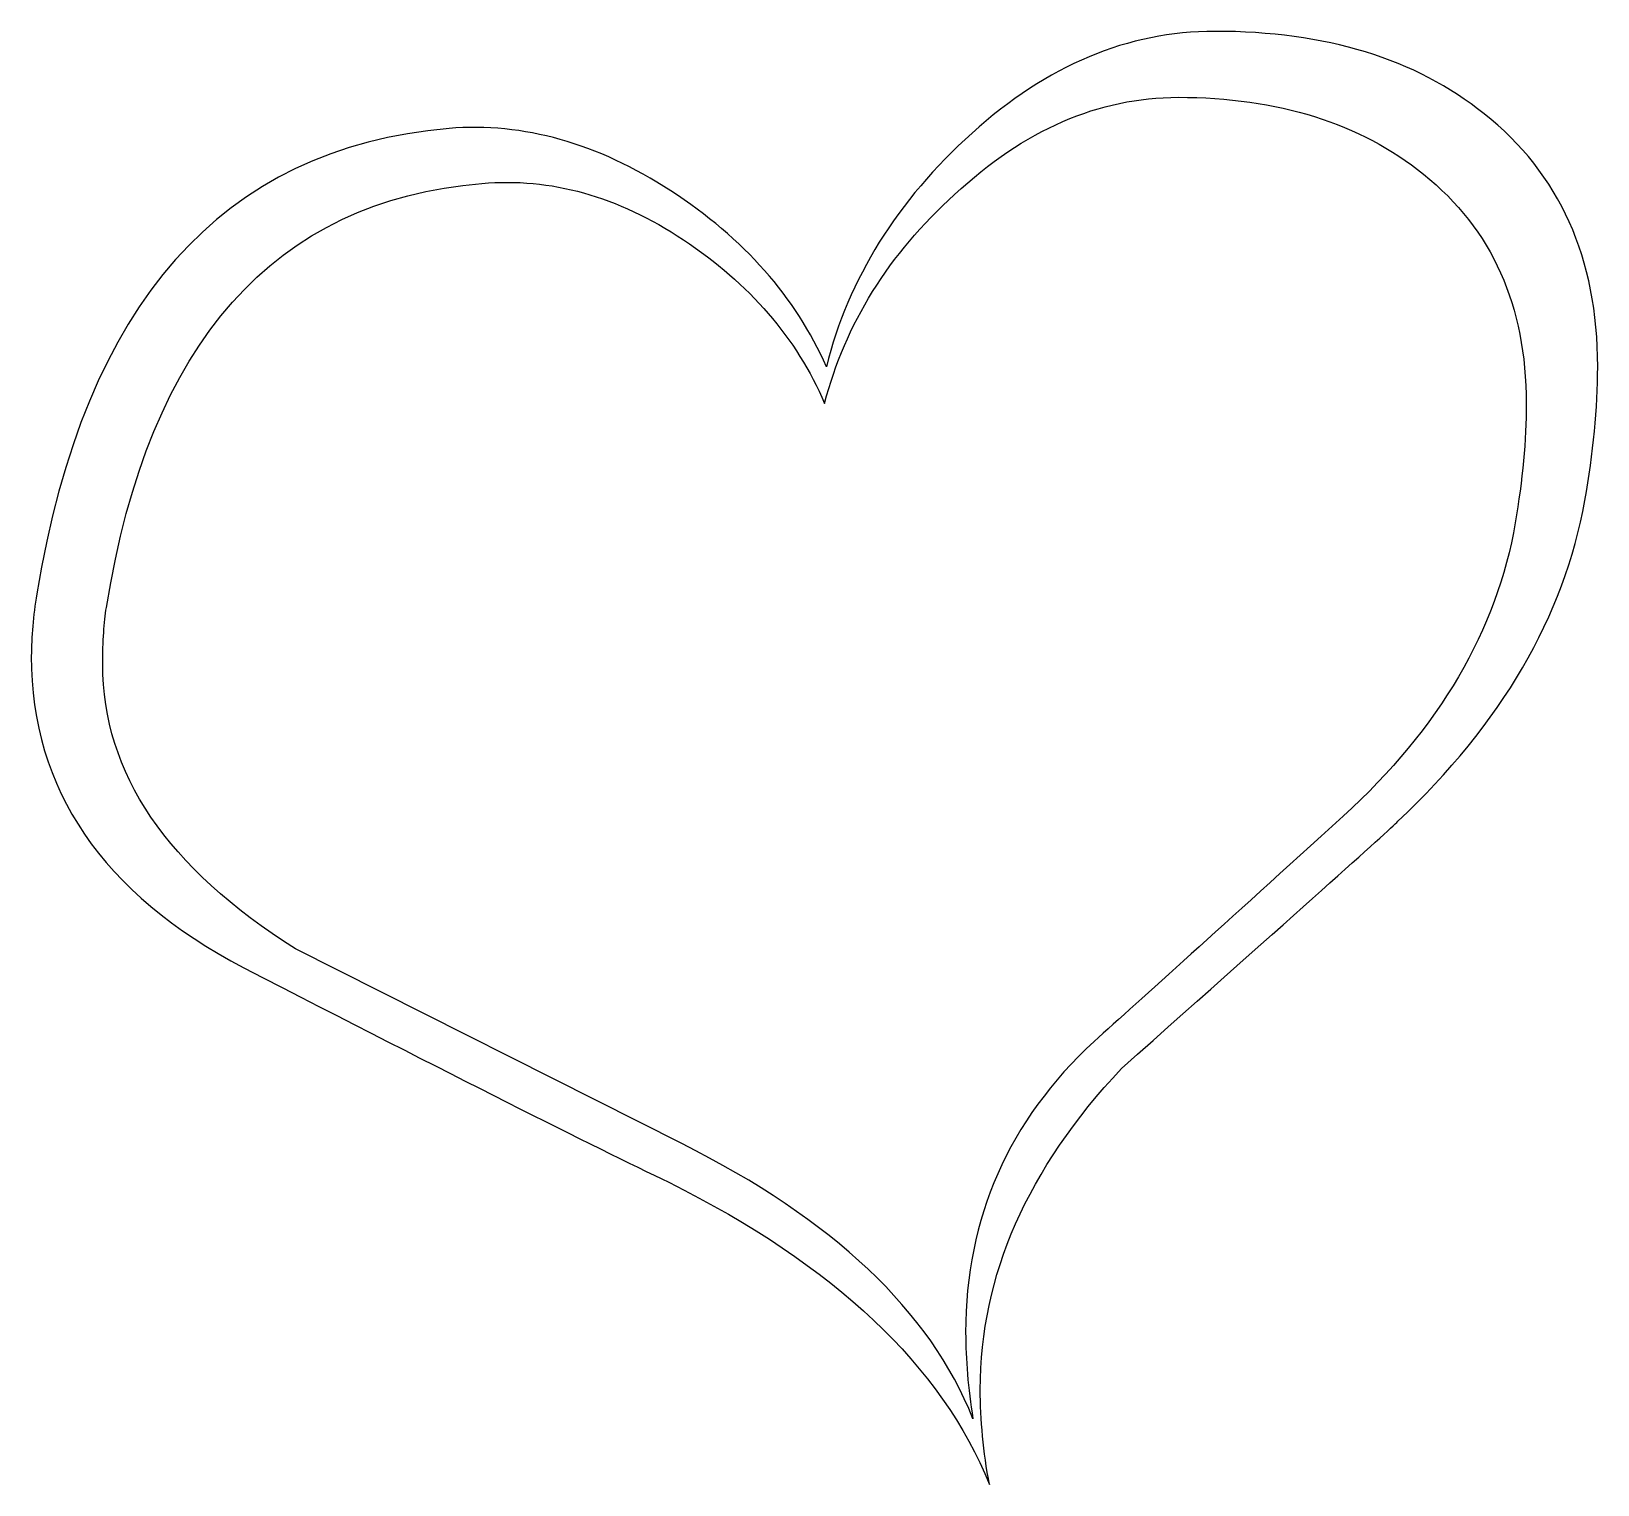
# Model space of a CAD drawing. Header units: centimetres. Extents: x -7.1 to 7.1, y -6.6 to 6.6.
import ezdxf

# ---------------------------------------------------------------- set-up
doc = ezdxf.new("R2010")
doc.units = ezdxf.units.CM
doc.header["$MEASUREMENT"] = 0
doc.layers.add('Camada 1', color=7, linetype='Continuous')

msp = doc.modelspace()

# ---------------------------------------------------------------- linework, layer by layer
at = {"layer": 'Camada 1'}
for points in [[(7.02784, 2.34824), (6.83816, 1.28956), (6.27002, 0.31468), (5.32305, -0.57646), (5.32305, -0.57646), (5.23378, -0.66592), (4.39256, -1.41799), (2.79943, -2.83272), (2.79943, -2.83272), (1.94125, -3.74656), (1.51247, -4.72145), (1.51247, -5.75753), (1.51247, -5.75753), (1.51247, -6.0363), (1.54007, -6.32583), (1.59605, -6.62679), (1.59605, -6.62679), (1.16139, -5.54597), (0.18638, -4.62675), (-1.32876, -3.86912), (-1.32876, -3.86912), (-2.00853, -3.54593), (-3.30088, -2.89405), (-5.20623, -1.91348), (-5.20623, -1.91348), (-6.49885, -1.23422), (-7.14486, -0.28693), (-7.14486, 0.92764), (-7.14486, 0.92764), (-7.14486, 1.1057), (-7.12822, 1.29528), (-7.09475, 1.49589), (-7.09475, 1.49589), (-6.66028, 4.14752), (-5.40679, 5.56267), (-3.33431, 5.741), (-3.33431, 5.741), (-2.65486, 5.79667), (-1.98062, 5.60733), (-1.3121, 5.17275), (-1.3121, 5.17275), (-0.64358, 4.73817), (-0.17008, 4.20342), (0.10853, 3.56826), (0.10853, 3.56826), (0.30911, 4.37053), (0.75208, 5.08083), (1.43724, 5.69919), (1.43724, 5.69919), (2.12243, 6.3176), (2.86049, 6.62682), (3.65175, 6.62682), (3.65175, 6.62682), (4.66547, 6.62682), (5.48449, 6.37613), (6.10862, 5.87474), (6.10862, 5.87474), (6.79931, 5.32861), (7.14486, 4.55989), (7.14486, 3.56829), (7.14486, 3.56829), (7.14486, 3.18938), (7.1057, 2.78279), (7.02784, 2.34824)], [(6.39292, 2.14586), (6.45954, 2.53601), (6.49299, 2.8982), (6.49299, 3.23269), (6.49299, 3.23269), (6.49299, 4.12449), (6.18091, 4.82127), (5.55711, 5.3229), (5.55711, 5.3229), (4.97754, 5.79084), (4.23099, 6.02513), (3.31752, 6.02513), (3.31752, 6.02513), (2.59317, 6.02513), (1.91356, 5.7298), (1.27848, 5.1393), (1.27848, 5.1393), (0.6769, 4.59325), (0.28127, 3.9582), (0.0919, 3.23401), (0.0919, 3.23401), (-0.16451, 3.82943), (-0.59342, 4.32666), (-1.19503, 4.72512), (-1.19503, 4.72512), (-1.79664, 5.12361), (-2.40968, 5.29522), (-3.03346, 5.23958), (-3.03346, 5.23958), (-4.92772, 5.08348), (-6.06971, 3.79474), (-6.45966, 1.37336), (-6.45966, 1.37336), (-6.48218, 1.23943), (-6.49313, 1.06652), (-6.49313, 0.85451), (-6.49313, 0.85451), (-6.49313, -0.13863), (-5.90702, -1.00326), (-4.73481, -1.7397), (-4.73481, -1.7397), (-4.73481, -1.7397), (-1.21105, -3.51678), (-1.21105, -3.51678), (-1.21105, -3.51678), (0.17023, -4.20798), (1.05566, -5.04427), (1.4456, -6.02506), (1.4456, -6.02506), (1.40102, -5.74677), (1.37885, -5.48499), (1.37885, -5.24015), (1.37885, -5.24015), (1.37885, -4.19333), (1.76943, -3.30835), (2.55072, -2.5845), (2.55072, -2.5845), (2.97445, -2.20583), (3.73222, -1.52085), (4.82431, -0.52932), (4.82431, -0.52932), (5.70301, 0.27322), (6.2258, 1.16503), (6.39292, 2.14586)]]:
    msp.add_open_spline(points, degree=3, knots=[0, 0, 0, 0, 0.05882353, 0.05882353, 0.05882353, 0.05882353, 0.11764706, 0.11764706, 0.11764706, 0.11764706, 0.17647059, 0.17647059, 0.17647059, 0.17647059, 0.23529412, 0.23529412, 0.23529412, 0.23529412, 0.29411765, 0.29411765, 0.29411765, 0.29411765, 0.35294118, 0.35294118, 0.35294118, 0.35294118, 0.41176471, 0.41176471, 0.41176471, 0.41176471, 0.47058824, 0.47058824, 0.47058824, 0.47058824, 0.52941176, 0.52941176, 0.52941176, 0.52941176, 0.58823529, 0.58823529, 0.58823529, 0.58823529, 0.64705882, 0.64705882, 0.64705882, 0.64705882, 0.70588235, 0.70588235, 0.70588235, 0.70588235, 0.76470588, 0.76470588, 0.76470588, 0.76470588, 0.82352941, 0.82352941, 0.82352941, 0.82352941, 0.88235294, 0.88235294, 0.88235294, 0.88235294, 1, 1, 1, 1], dxfattribs=at)

doc.saveas('drawing.dxf')
